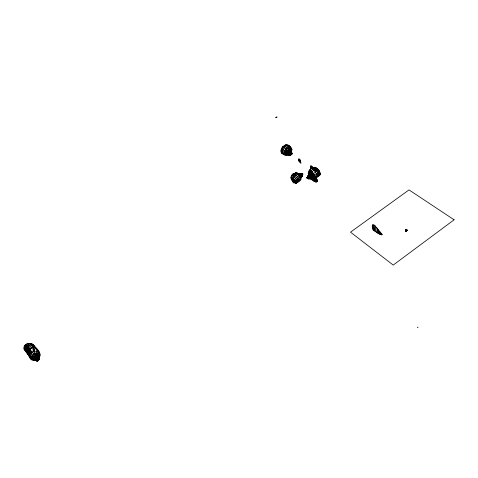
<?xml version="1.0" encoding="UTF-8"?>
<svg xmlns="http://www.w3.org/2000/svg" width="478" height="478" viewBox="0 0 478 478"><rect width="100%" height="100%" fill="white"/><g stroke="black" fill="none" stroke-linecap="round" stroke-linejoin="round"><path stroke-width="0.72" d="M309.003 172.128L309.846 172.504L306.906 177.643L307.3 178.306L307.85 177.924L308.041 178.563L307.665 178.503L307.061 177.679L309.212 174.171L309.541 173.287L309.194 171.53L309.684 171.142C312.032 172.618 314.1 175.414 314.106 178.246L312.032 177.804L315.229 178.043L319.429 175.563L320.439 173.914L319.298 171.088L317.535 168.859L315.617 167.479L314.058 167.264L312.797 167.443L309.326 170.401L309.051 173.902L309.039 170.981L311.578 168.059M299.867 174.285L300.184 173.651C302.102 174.464 302.95 177.655 300.256 177.983L302.371 175.79L302.741 173.878L302.066 173.377L298.511 174.004L302.204 173.406L302.562 173.873L302.239 174.793C303.506 175.42 301.427 172.546 301.504 173.801L302.12 173.645L302.861 174.195L301.965 175.844L300.662 176.782L300.71 179.859L295.948 183.325L294 182.088M285.73 145.467L284.727 145.39L285.426 144.959L287.905 145.037L289.817 147.134L289.638 150.672L291.556 153.635L291.437 154.496L290.618 154.657M307.665 178.503L307.963 178.294L306.906 177.643L307.665 178.204L309.995 177.147L312.092 175.605L312.331 173.819L313.58 173.502L316.705 171.154L318.802 170.544L320.439 173.914L315.396 177.207L312.576 177.153L310.963 178.312L308.005 178.754L306.966 177.941L307.832 176.298L309.403 178.186L309.445 178.808L308.621 178.772L308.304 178.539L310.413 178.766L312.469 177.714L312.092 175.605L310.999 173.902L309.523 172.821L310.061 170.144C312.72 171.656 314.434 174.368 315.396 177.207L315.229 178.043L314.661 177.941L314.709 178.288L318.874 175.82L320.278 174.685L319.997 174.106M372.243 226.602L372.398 224.935L374.005 225.054L375.111 225.903L381.916 234.154L381.844 234.764L380.643 234.686L378.038 233.36L372.918 229.87L372.243 226.602L372.882 227.08M29.361 354.079C28.118 357.61 32.223 361.864 35.689 359.838L34.326 359.964M315.51 177.033L316.012 177.469L315.988 178.461L316.609 176.932L317.846 176.065L317.954 176.549M40.086 355.513L38.79 357.681C43.008 352.83 35.318 347.363 32.295 344.07L28.029 347.004L29.152 356.014L31.052 358.094L31.745 359.898L34.494 359.516L33.717 359.098L31.273 359.086L29.397 357.114M285.235 155.219L281.715 153.175L281.56 150.672L283.113 146.997L286.143 144.93L287.009 145.671L289.847 146.298L290.839 147.612L290.726 148.694L287.314 150.719L286.597 153.342L287.768 154.478L287.607 154.86L285.235 155.219L281.339 152.745L281.046 150.11L282.349 147.009L285.426 144.959L287.905 145.037L289.035 145.575L291.897 149.232L291.484 151.717L291.897 149.232L290.212 147.373M282.653 153.767L282.498 151.311L284.034 147.696L287.009 145.671L288.228 147.039L289.154 149.459L290.959 150.361L291.968 153.862L290.923 154.579L288.742 154.388L286.597 153.342L284.04 153.432L281.506 152.016L281.189 150.391L282.689 146.824L286.274 149.518L290.54 153.629L291.461 153.988L291.777 153.145L289.71 149.028M33.388 356.283L30.58 357.64L30.317 358.219L30.807 359.074L31.052 358.094L33.645 358.369L36.788 360.436L37.893 360.31L36.489 356.642L36.979 352.836L36.262 351.175L34.087 351.42L30.867 353.648L29.803 356.893L30.568 358.864M300.71 179.859L300.632 177.9L301.319 177.553C301.254 174.53 298.069 173.114 295.422 172.994L295.195 173.508M300.196 178.993L300.883 179.22L300.937 178.467L299.246 175.253L299.419 175.826L300.256 176.012L302.52 174.321L302.55 173.526L302.12 173.645M308.543 175.862L308.238 173.066L309.469 172.928M407.22 230.486L406.7 230.259L405.583 231.077L405.732 229.834L406.186 229.5L407.101 230.151L405.888 231.047L405.571 230.731L405.942 229.565L406.963 229.834L407.22 230.486L405.906 231.454L405.571 230.731L406.479 229.703L406.963 229.834L405.918 230.605L405.906 231.454M291.562 152.004L291.634 153.235L290.773 150.737L289.638 150.672L288.246 151.622L287.535 152.948L287.553 153.94L288.228 154.944L289.979 155.057L291.867 154.203L291.831 152.906L290.881 152.452L289.931 153.103L289.537 154.478L290.481 155.093L291.024 154.8L291.078 153.964L291.825 153.575L291.867 154.203L291.299 154.191M315.594 167.856L315.617 167.479M38.736 359.39L38.754 360.054C38.766 360.34 39.614 356.737 38.437 355.823L39.333 353.499L38.826 351.898L32.809 344.363L33.137 351.736M292.554 177.475L294.101 182.411L293.367 182.984C291.096 179.304 293.008 173.58 297.722 173.466L299.455 174.213L302.544 173.657L299.945 174.578L296.898 172.851L295.422 172.994M316.012 177.469L317.099 181.162L316.095 182.034L313.538 180.929L309.81 178.431M316.687 177.302L316.478 178.784L316.812 176.77M298.266 181.975L298.392 181.144L297.412 178.88L295.219 175.695L293.086 174.094L292.393 174.339C289.208 177.732 292.321 181.891 295.553 183.516L297.8 182.267L300.262 179.991M300.632 177.9C300.901 175.617 298.696 173.843 296.898 172.851L296.48 173.191M299.342 181.156L299.085 179.298L297.651 176.717L296.354 174.99L294.263 173.424L292.393 174.339L291.514 176.746M406.617 229.595L405.595 230.36L405.942 229.565L406.617 229.595L406.832 230.772M312.092 175.605L314.446 174.93L319.585 171.847L317.535 168.859C312.134 168.8 311.22 175.301 307.444 177.959C309.965 175.922 310.82 167.085 316.573 168.166L317.039 168.967M293.898 181.771L295.948 183.325L295.243 180.798L299.951 177.069L300.256 176.012M38.049 360.173L38.162 360.585L31.865 351.581L30.228 352.71L32.026 355.118L37.893 360.31L38.437 359.289L37.702 355.56L38.36 353.027L37.242 350.416M291.389 152.291L291.58 153.277L291.287 152.846M300.668 173.651L301.594 174.034L302.401 175.635L301.283 177.529L302.676 174.924L302.168 174.548M301.815 176.723L300.596 174.356L299.736 173.717L299.389 174.41M302.371 175.79L302.072 176.382M307.742 178.342L307.39 177.87L308.34 178.784L310.413 178.766L309.236 176.143L308.358 175.492L307.94 175.629L307.981 176.191M38.694 357.532L39.77 356.528L39.638 355.303L38.115 354.216L32.241 358.285L32.964 359.934L34.213 360.382L35.438 359.791L36.448 360.908C39.799 361.075 34.165 360.681 33.717 359.098L33.323 357.191L32.677 356.905L31.052 358.094L32.026 355.118L34.984 353.069L38.36 353.027L40.05 354.144L38.67 356.624L39.256 358.954L38.186 360.454M316.299 171.572L316.454 169.78L315.253 169.565L314.285 170.55L316.299 171.572L316.555 170.556L315.253 169.565L314.285 170.55L316.705 171.154L318.3 174.088L318.521 176.209M316.729 181.736L316.974 180.17L316.024 179.734L315.534 180.075L316.095 182.034L316.962 181.054L316.824 179.573L315.856 177.894L314.709 177.858L316.741 180.977L316.436 181.939L316.083 180.69L313.992 178.36L314.9 181.515L315.396 181.801L314.602 179.035L315.229 178.593L316.239 178.623L316.663 179.196L317.153 181.198L316.729 181.736L316.37 181.443M298.493 159.718L299.043 158.804L299.808 159.359L300.979 163.297L299.007 161.158L298.493 159.718L300.309 161.032M315.253 169.565L316.615 170.258L316.412 171.238L314.542 170.288L314.966 169.75L316.454 169.78L315.701 171.267M290.445 149.919L290.726 148.694L288.622 147.917L286.274 149.518L285.3 152.398L285.491 154.478L286.346 155.231L287.768 154.478L288.933 155.087L290.481 155.093L291.526 154.37M308.74 175.056L308.686 174.345L309.212 174.171L309.846 172.504L309.099 173.412M38.497 360.358L39.154 359.026L38.437 355.823L36.681 354.867L36.555 354.216L38.115 354.216L36.681 354.867M297.866 173.831L297.973 173.514M417.718 327.412L417.975 327.024L417.856 327.376M291.335 177.219L290.965 178.174L295.721 181.783L300.477 178.151L297.979 174.207L296.055 172.767L293.582 173.663L293.331 174.225M291.717 176.848L293.39 178.109L295.243 180.798L290.935 177.529L291.717 176.848L293.086 174.094L294.263 173.424M299.945 174.578L299.419 175.826L300.16 176.585M405.804 230.426L406.7 230.259L405.804 230.426L406.186 229.5L406.372 230.504M312.218 168.035L311.435 168.483L310.467 166.075L311.363 166.069L312.839 167.7L312.182 168.119L311.363 166.069L312.044 167.306L311.142 167.832L310.467 166.075L311.536 168.256M311.435 168.483C309.929 167.354 310.879 164.898 311.716 166.941M310.939 166.971L311.787 166.774L312.839 167.7L311.937 167.563M314.877 170.066L315.934 170.019L316.484 170.885L314.751 169.971L316.155 169.523L315.874 170.114M30.228 352.71L29.349 354.598L31.231 356.815L34.984 357.681L36.489 356.642L37.917 356.469L38.688 356.911L39.154 358.01L38.784 359.659M34.984 357.681L34.41 358.9L34.661 359.701L36.448 360.908L37.887 360.782M33.645 358.369L33.992 356.821L32.307 357.162L32.241 358.285L33.323 357.191M309.051 171.775L309.039 170.981L310.79 168.71L311.602 168.429C314.5 170.06 316.376 173.024 317.416 176.119L317.225 177.039L316.609 176.932L314.661 177.941M314.882 170.849L315.755 169.427L316.454 169.78L315.952 170.586M293.39 178.109L295.219 175.695L297.979 174.207L298.553 174.082L299.419 175.826L299.27 174.482L299.168 175.785L296.539 177.452L294.526 179.632L291.138 177.069L291.717 175.468L292.387 175.211L294.311 176.663L296.993 180.887L297.37 181.891L297.25 182.668L296.426 182.327L296.796 182.889M29.343 343.377L31.255 343.557L33.06 344.763L33.107 346.221L32.426 347.171L29.702 349.054L30.407 352.668M316.257 181.317L316.675 181.622L317.153 181.198L316.573 181.21L316.956 180.445L316.442 179.053L315.522 179.023L314.948 179.423L315.665 181.927M37.302 360.555L38.013 359.94L38.587 360.042L37.702 360.908L35.653 360.316L35.061 359.402L35.563 358.339L36.884 357.419L38.138 357.269L38.814 357.658L38.587 360.042L37.451 360.83L38.336 359.838M291.078 153.964L291.556 153.635M37.499 360.298L38.013 359.94M302.443 174.936L302.741 174.59L301.439 173.52M281.428 148.778L284.512 150.761L285.593 151.09L287.314 150.719L285.3 152.398L284.087 152.225L281.046 150.11M312.325 174.321L312.606 174.022L310.999 173.902L312.325 174.321L313.347 175.306L312.325 174.321L310.324 174.984L309.212 174.171M310.479 169.343L311.256 168.704M319.901 174.703L318.85 175.474L319.429 175.563L319.615 174.679C318.611 171.716 316.842 168.842 314.058 167.264L313.251 167.575M405.571 230.731L406.599 229.972M315.856 177.894L316.663 179.196L316.812 180.744L316.824 179.573L316.974 180.17L317.099 181.162L316.585 181.843M316.424 179.375L316.34 178.551M316.824 179.83L316.878 180.2M317.075 180.744L316.956 180.445L316.167 180.995L316.645 181.347M317.016 180.911L316.615 181.574M316.006 181.724L316.962 181.054M317.494 169.792L317.846 169.541L319.256 171.064M307.061 177.679L307.665 177.284M307.121 178.037L307.754 177.595M292.452 178.563L292.817 178.312M292.494 179.889L293.163 179.429M302.466 173.466L301.893 173.639M302.55 173.526L302.861 174.195M34.213 360.382L35.324 359.611M292.799 181.622L293.665 181.019M35.79 360.346L35.3 360.215L37.619 360.848M36.155 360.753L35.838 360.555L36.549 360.836M39.154 359.026L39.13 358.273M37.451 360.83L38.808 359.832L38.437 359.289L37.009 359.922L36.788 360.436L37.254 360.908M25.645 345.923L24.061 347.01L24.109 349.113L29.905 357.305M28.955 352.752L26.744 345.439L29.785 343.341L31.608 345.451M26.702 346.257L23.9 348.187L29.17 355.411L29.403 356.451L24.109 349.113L26.762 347.285M29.17 355.411L27.383 346.221L31.255 343.557L33.096 345.666M27.748 347.667L24.557 349.866L27.24 350.159L29.959 349.364L32.552 347.572L32.426 347.171L33.34 348.259M37.577 350.864L33.06 344.763L28.555 347.865L29.403 356.451L28.029 347.004M27.999 348.797L25.878 350.255L29.272 354.855M28.262 349.036L26.738 350.081L28.979 352.895M28.369 349.382L27.24 350.159L28.997 352.453M29.756 354.449L29.451 348.743L33.107 346.221M29.785 343.341L27.413 343.568L24.802 345.361L24.061 347.01L26.266 349.956M29.385 345.684L27.557 343.562L24.802 345.361L27.503 348.785M286.346 155.231L287.374 154.525M287.535 154.573L286.4 155.35L287.607 154.86L286.627 154.735M288.658 154.49L289.059 154.872L288.228 154.944L287.768 154.478M289.979 155.057L289.041 154.962L288.73 153.599L289.298 152.536L290.403 151.783L291.311 151.831M290.367 154.543L289.62 155.057L291.437 154.496M286.704 152.476L285.593 151.09L285.94 150.857L286.226 151.765L285.3 152.398L286.704 152.476L290.254 154.191L291.825 153.575M290.923 154.579L291.968 153.862L291.705 152.357L291.126 151.424L290.128 151.371L288.909 152.207L288.288 153.372L288.873 155.129L287.099 153.988L284.225 154.478L284.087 152.225L285.497 148.903L288.228 147.039L289.817 147.134L291.484 148.341L290.959 151.347L291.658 150.253L291.287 149.411L290.726 148.694L289.799 149.321L289.519 148.407L289.865 148.174L289.154 149.459L289.638 150.672M283.538 146.196L284.631 145.963L286.866 147.971L291.389 153.85L290.869 154.233M282.349 147.009L282.689 146.824M309.547 178.384L310.091 178.784L311.787 178.276L311.268 176.245L310.324 174.984M308.34 178.784L309.475 178.688M34.655 360.185L35.689 359.838M33.819 356.672L32.307 357.162L32.779 355.752L35.324 353.989L36.925 353.959L35.987 355.435L36.489 356.642M320.003 172.976L315.02 176.137L312.534 176.46L310.347 177.936L307.796 178.563L307.3 178.306M301.331 177.272L300.71 177.398L300.829 179.107L296.049 182.65L291.15 178.921M37.702 355.56L35.987 355.435L33.508 350.446M301.469 176.98L301.773 176.944M300.937 177.565L301.283 177.529M310.575 178.641L310.921 178.605L310.849 177.696L309.636 175.725L308.663 175.008L308.202 175.157L308.25 175.779M291.024 154.8L288.628 154.872M310.533 166.344L311.417 166.302L312.839 167.7L311.692 166.995M31.255 343.557L30.622 343.562L31.524 344.005M308.621 178.772L309.445 178.808M286.131 151.478L288.246 151.622M316.956 180.445L316.083 180.69L316.573 181.21L316.137 180.893M36.262 351.175L38.826 351.898L39.602 352.603L39.644 354.09M32.193 344.608L33.06 344.763M313.311 177.989L314.709 178.288M307.151 177.894L308.005 178.754L308.531 178.718C308.71 178.073 307.163 176.442 307.223 177.458M36.985 360.914L36.304 360.531L36.465 359.342L38.318 358.548L38.999 359.516M316.287 170.323L315.468 169.905L315.755 169.427L316.615 170.258M314.966 169.75L316.555 170.556M316.143 168.184L317.237 168.83M283.753 154.573L281.339 152.745L281.178 152.153M291.944 153.856L291.777 153.145L290.54 153.629L290.51 154.836M287.929 154.657L288.276 154.908M316.089 168.214L317.087 168.931M317.589 169.296L318.593 170.013L317.691 169.224M312.797 167.443L315.235 169.2L316.705 171.154M298.744 158.989L299.963 159.867M290.988 153.563L291.389 153.85M291.461 153.988L290.923 153.36M298.583 159.27L300.112 160.375M291.502 154.263L291.347 153.904M298.648 160.423L300.531 161.791M300.71 162.395L299.007 161.158L300.847 162.843M313.072 177.487L314.106 178.246M302.204 173.406L302.544 173.657M302.066 173.377L302.741 173.878M372.26 225.598L372.607 225.855M306.906 177.643L307.665 178.204M302.066 174.213L302.628 174.631M381.402 233.772L381.988 234.298M381.474 234.083L382 234.471M381.516 234.286L381.958 234.614M301.797 175.593L302.174 175.868M372.452 228.209L373.282 228.831M291.867 180.218L292.883 180.995M405.595 230.36L405.918 230.605L406.348 229.793M306.966 177.941L307.318 178.252M26.505 344.883L26.105 344.465L28.13 348.402M289.035 145.575L291 148.061M28.734 347.817L26.051 344.596L32.247 352.113M34.99 356.128L35.33 356.546M36.979 358.984L37.236 359.295M37.427 359.629L38.055 360.496M37.989 360.215L38.031 360.37M32.295 344.07L33.191 345.224M34.093 346.377L34.996 347.53M35.892 348.683L36.794 349.836L36.035 348.767M33.562 351.264L32.809 344.363L34.422 346.562M32.809 344.363L37.762 351.384M295.231 183.026L295.553 183.516M315.862 169.881L316.46 170.843M39.148 358.649L38.246 357.741L37.111 357.873L35.91 358.709L35.653 360.316M26.744 345.439L27.688 347.285M311.363 166.069L311.764 166.828M317.846 169.541L318.33 170.658M31.201 352.8L29.959 349.364L31.046 352.71M29.702 349.054L30.897 352.531M288.234 150.086L288.407 150.642M291.114 153.982L291.305 154.609M290.403 152.781L290.534 153.199M290.833 154.179L291.006 154.735M301.26 173.789L301.373 174.171M300.578 173.944L300.728 174.452M307.282 177.924L307.384 178.252M308.214 176.573L308.34 177.003M281.004 151.203L281.142 151.657M308.836 172.809L309.152 173.896M310.521 178.587L310.64 178.987M308.238 173.066L308.776 174.894M308.8 175.82L308.967 176.388M310.258 173.365L310.425 173.932M311.656 177.953L312.271 180.081M311.106 178.563L311.375 179.477M312.988 177.691L313.95 181.037M312.696 178.001L313.538 180.929M313.425 177.822L314.381 181.15M316.573 168.166L316.836 169.104M27.383 346.221L28.997 352.65M373.204 224.785L374.615 231.023M372.398 224.935L373.629 230.354M374.005 225.054L375.487 231.621M309.051 172.899L309.248 173.783L309.248 172.701M375.111 225.903L376.55 232.344M378.235 229.804L379.096 233.694M377.417 228.323L378.564 233.527M376.73 227.468L378.038 233.36M380.094 232.165L380.643 234.686M379.699 231.728L380.315 234.525M379.012 230.97L379.711 234.136M381.36 233.575L381.629 234.818M380.745 232.888L381.169 234.829M29.451 348.743L30.347 352.889M406.294 231.167L405.732 229.834L405.918 230.832M29.487 354.401L28.555 347.865L29.582 354.449M33.783 351.049L33.621 345.104L34.255 351.037M33.621 345.104L34.207 351.354M28.668 347.787L29.403 356.451M292.142 174.912L292.183 175.695M39.047 357.61L39.053 358.082M454.1 219.802L393.209 265.069L350.523 232.171L409.007 189.891L454.1 219.802M276.631 117.086L275.639 117.624L277.126 117.086L276.631 117.086"/></g></svg>
